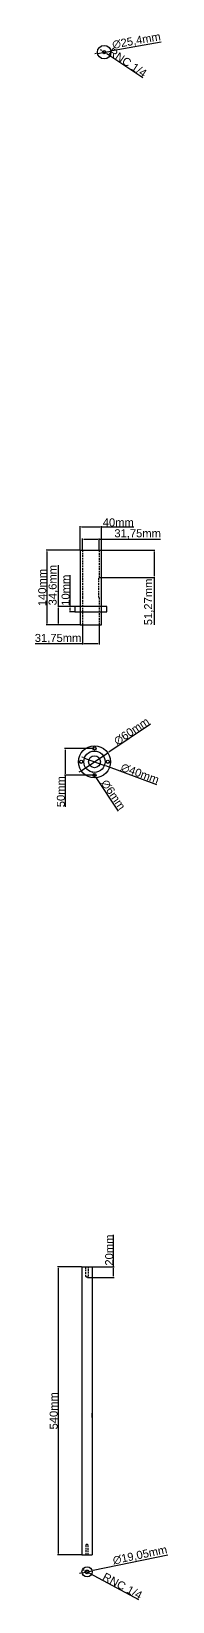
# Model space of a CAD drawing. Header units: centimetres. Extents: x -4347 to 28631, y 41590 to 109107.
# Drawn here: x 27992 to 28246, y 57856 to 60800 of the extents above; entities that cross this region are included whole.
import ezdxf

# ---------------------------------------------------------------- set-up
doc = ezdxf.new("R2010")
doc.units = ezdxf.units.CM
doc.header["$LTSCALE"] = 0.5
doc.linetypes.add('DASHED2', pattern=[9.525, 6.35, -3.175])
doc.styles.get("Standard").update_dxf_attribs({"font": 'arial.ttf'})
doc.dimstyles.new('ISO-25', dxfattribs={"dimtxt": 15, "dimasz": 2.5, "dimexe": 1.25, "dimexo": 0.625, "dimtad": 1, "dimtxsty": 'Standard', "dimcen": 2.5, "dimclrd": 1, "dimclre": 1, "dimadec": 0, "dimazin": 0, "dimtfac": 1, "dimtmove": 0, "dimatfit": 3, "dimfxl": 1, "dimarcsym": 0})

# ---------------------------------------------------------------- blocks, each defined once
blk = doc.blocks.new('*D209')
at = {"color": 1, "lineweight": -2, "transparency": 16777216}
for p, q in [((28230.3, 60779.8), (28138.2, 60763.6)), ((28108.2, 60758.3), (28105.8, 60757.8)), ((28110.7, 60758.7), (28135.7, 60763.1))]:
    blk.add_line(p, q, dxfattribs=at)
at = {"color": 1, "transparency": 16777216}
for points in [[(28138.1, 60764), (28138.2, 60763.1), (28135.7, 60763.1)], [(28108.2, 60758.7), (28108.3, 60757.9), (28110.7, 60758.7)]]:
    blk.add_solid(points, dxfattribs=at)
at = {"layer": 'Defpoints', "color": 0, "transparency": 16777216}
for p in [(28110.7, 60758.7), (28135.7, 60763.1)]:
    blk.add_point(p, dxfattribs=at)
at = {"color": 0, "transparency": 16777216, "insert": (28183.7, 60781.6), "char_height": 15, "attachment_point": 5, "rotation": 10.0101}
blk.add_mtext('∅25,4mm', dxfattribs=at)
blk = doc.blocks.new('*D210')
at = {"color": 1, "lineweight": -2, "transparency": 16777216}
for p, q in [((28118.6, 60764), (28116.5, 60765.4)), ((28120.7, 60762.6), (28125.7, 60759.2)), ((28195.5, 60712.6), (28127.8, 60757.9))]:
    blk.add_line(p, q, dxfattribs=at)
at = {"color": 1, "transparency": 16777216}
for points in [[(28118.9, 60764.3), (28118.4, 60763.6), (28120.7, 60762.6)], [(28128, 60758.2), (28127.5, 60757.5), (28125.7, 60759.2)]]:
    blk.add_solid(points, dxfattribs=at)
at = {"layer": 'Defpoints', "color": 0, "transparency": 16777216}
for p in [(28120.7, 60762.6), (28125.7, 60759.2)]:
    blk.add_point(p, dxfattribs=at)
at = {"color": 0, "transparency": 16777216, "insert": (28167.3, 60741.5), "char_height": 15, "attachment_point": 5, "rotation": 326.2636}
blk.add_mtext('RNC 1/4', dxfattribs=at)
blk = doc.blocks.new('*D213')
at = {"color": 1, "lineweight": -2, "transparency": 16777216}
for p, q in [((28078.1, 59827.8), (28078.1, 59872.1)), ((28080.6, 59870.9), (28115.6, 59870.9)), ((28118.1, 59827.8), (28118.1, 59872.1)), ((28118.1, 59870.9), (28178.5, 59870.9))]:
    blk.add_line(p, q, dxfattribs=at)
at = {"color": 1, "transparency": 16777216}
for points in [[(28080.6, 59871.3), (28080.6, 59870.5), (28078.1, 59870.9)], [(28115.6, 59871.3), (28115.6, 59870.5), (28118.1, 59870.9)]]:
    blk.add_solid(points, dxfattribs=at)
at = {"layer": 'Defpoints', "color": 0, "transparency": 16777216}
for p in [(28118.1, 59870.9), (28078.1, 59827.1), (28118.1, 59827.1)]:
    blk.add_point(p, dxfattribs=at)
at = {"color": 0, "transparency": 16777216, "insert": (28149.6, 59879.2), "char_height": 15, "attachment_point": 5}
blk.add_mtext('40mm', dxfattribs=at)
blk = doc.blocks.new('*D214')
at = {"color": 1, "lineweight": -2, "transparency": 16777216}
for p, q in [((28082.3, 59827.8), (28082.3, 59849.1)), ((28084.8, 59847.9), (28111.5, 59847.9)), ((28114, 59827.8), (28114, 59849.1)), ((28114, 59847.9), (28229, 59847.9))]:
    blk.add_line(p, q, dxfattribs=at)
at = {"color": 1, "transparency": 16777216}
for points in [[(28084.8, 59848.3), (28084.8, 59847.5), (28082.3, 59847.9)], [(28111.5, 59848.3), (28111.5, 59847.5), (28114, 59847.9)]]:
    blk.add_solid(points, dxfattribs=at)
at = {"layer": 'Defpoints', "color": 0, "transparency": 16777216}
for p in [(28082.3, 59827.1), (28114, 59847.9), (28114, 59827.1)]:
    blk.add_point(p, dxfattribs=at)
at = {"color": 0, "transparency": 16777216, "insert": (28185.9, 59857.5), "char_height": 15, "attachment_point": 5}
blk.add_mtext('31,75mm', dxfattribs=at)
blk = doc.blocks.new('*D215')
at = {"color": 1, "lineweight": -2, "transparency": 16777216}
for p, q in [((28118.8, 59827.1), (28217.9, 59827.1)), ((28216.6, 59824.6), (28216.6, 59778.4)), ((28114.6, 59775.9), (28217.9, 59775.9)), ((28216.6, 59775.9), (28216.6, 59687))]:
    blk.add_line(p, q, dxfattribs=at)
at = {"color": 1, "transparency": 16777216}
for points in [[(28216.2, 59824.6), (28217, 59824.6), (28216.6, 59827.1)], [(28216.2, 59778.4), (28217, 59778.4), (28216.6, 59775.9)]]:
    blk.add_solid(points, dxfattribs=at)
at = {"layer": 'Defpoints', "color": 0, "transparency": 16777216}
for p in [(28118.1, 59827.1), (28114, 59775.9), (28216.6, 59775.9)]:
    blk.add_point(p, dxfattribs=at)
at = {"color": 0, "transparency": 16777216, "insert": (28207, 59730.2), "char_height": 15, "attachment_point": 5, "rotation": 90}
blk.add_mtext('51,27mm', dxfattribs=at)
blk = doc.blocks.new('*D216')
at = {"color": 1, "lineweight": -2, "transparency": 16777216}
for p, q in [((28077.5, 59827.1), (28014, 59827.1)), ((28015.3, 59824.6), (28015.3, 59689.6)), ((28077.5, 59687.1), (28014, 59687.1))]:
    blk.add_line(p, q, dxfattribs=at)
at = {"color": 1, "transparency": 16777216}
for points in [[(28014.9, 59824.6), (28015.7, 59824.6), (28015.3, 59827.1)], [(28014.9, 59689.6), (28015.7, 59689.6), (28015.3, 59687.1)]]:
    blk.add_solid(points, dxfattribs=at)
at = {"layer": 'Defpoints', "color": 0, "transparency": 16777216}
for p in [(28078.1, 59827.1), (28015.3, 59687.1), (28078.1, 59687.1)]:
    blk.add_point(p, dxfattribs=at)
at = {"color": 0, "transparency": 16777216, "insert": (28007, 59757.1), "char_height": 15, "attachment_point": 5, "rotation": 90}
blk.add_mtext('140mm', dxfattribs=at)
blk = doc.blocks.new('*D219')
at = {"color": 1, "lineweight": -2, "transparency": 16777216}
for p, q in [((28037.3, 59721.7), (28037.3, 59798.9)), ((28067.5, 59721.7), (28036.1, 59721.7)), ((28037.3, 59689.6), (28037.3, 59719.2)), ((28077.5, 59687.1), (28036.1, 59687.1))]:
    blk.add_line(p, q, dxfattribs=at)
at = {"color": 1, "transparency": 16777216}
for points in [[(28036.9, 59719.2), (28037.8, 59719.2), (28037.3, 59721.7)], [(28036.9, 59689.6), (28037.8, 59689.6), (28037.3, 59687.1)]]:
    blk.add_solid(points, dxfattribs=at)
at = {"layer": 'Defpoints', "color": 0, "transparency": 16777216}
for p in [(28037.3, 59721.7), (28068.1, 59721.7), (28078.1, 59687.1)]:
    blk.add_point(p, dxfattribs=at)
at = {"color": 0, "transparency": 16777216, "insert": (28027.7, 59761.6), "char_height": 15, "attachment_point": 5, "rotation": 90}
blk.add_mtext('34,6mm', dxfattribs=at)
blk = doc.blocks.new('*D220')
at = {"color": 1, "lineweight": -2, "transparency": 16777216}
for p, q in [((28059, 59721.7), (28059, 59780.1)), ((28067.5, 59721.7), (28057.8, 59721.7)), ((28067.5, 59711.7), (28057.8, 59711.7)), ((28059, 59714.2), (28059, 59719.2))]:
    blk.add_line(p, q, dxfattribs=at)
at = {"color": 1, "transparency": 16777216}
for points in [[(28058.6, 59719.2), (28059.5, 59719.2), (28059, 59721.7)], [(28058.6, 59714.2), (28059.5, 59714.2), (28059, 59711.7)]]:
    blk.add_solid(points, dxfattribs=at)
at = {"layer": 'Defpoints', "color": 0, "transparency": 16777216}
for p in [(28059, 59721.7), (28068.1, 59721.7), (28068.1, 59711.7)]:
    blk.add_point(p, dxfattribs=at)
at = {"color": 0, "transparency": 16777216, "insert": (28050.8, 59752.1), "char_height": 15, "attachment_point": 5, "rotation": 90}
blk.add_mtext('10mm', dxfattribs=at)
blk = doc.blocks.new('*D217')
at = {"color": 1, "lineweight": -2, "transparency": 16777216}
for p, q in [((28082.3, 59686.5), (28082.3, 59650.4)), ((28114, 59686.5), (28114, 59650.4)), ((28082.3, 59651.6), (27993.4, 59651.6)), ((28111.5, 59651.6), (28084.8, 59651.6))]:
    blk.add_line(p, q, dxfattribs=at)
at = {"color": 1, "transparency": 16777216}
for points in [[(28084.8, 59652.1), (28084.8, 59651.2), (28082.3, 59651.6)], [(28111.5, 59652.1), (28111.5, 59651.2), (28114, 59651.6)]]:
    blk.add_solid(points, dxfattribs=at)
at = {"layer": 'Defpoints', "color": 0, "transparency": 16777216}
for p in [(28082.3, 59687.1), (28114, 59687.1), (28082.3, 59651.6)]:
    blk.add_point(p, dxfattribs=at)
at = {"color": 0, "transparency": 16777216, "insert": (28036.6, 59661.3), "char_height": 15, "attachment_point": 5}
blk.add_mtext('31,75mm', dxfattribs=at)
blk = doc.blocks.new('*D221')
at = {"color": 1, "lineweight": -2, "transparency": 16777216}
for p, q in [((28209.9, 59500.8), (28131.9, 59448.6)), ((28080, 59413.8), (28129.8, 59447.2)), ((28077.9, 59412.4), (28075.8, 59411))]:
    blk.add_line(p, q, dxfattribs=at)
at = {"color": 1, "transparency": 16777216}
for points in [[(28131.7, 59448.9), (28132.1, 59448.2), (28129.8, 59447.2)], [(28077.7, 59412.7), (28078.1, 59412), (28080, 59413.8)]]:
    blk.add_solid(points, dxfattribs=at)
at = {"layer": 'Defpoints', "color": 0, "transparency": 16777216}
for p in [(28129.8, 59447.2), (28080, 59413.8)]:
    blk.add_point(p, dxfattribs=at)
at = {"color": 0, "transparency": 16777216, "insert": (28174.5, 59487.6), "char_height": 15, "attachment_point": 5, "rotation": 33.8345}
blk.add_mtext('∅60mm', dxfattribs=at)
blk = doc.blocks.new('*D218')
at = {"color": 1, "lineweight": -2, "transparency": 16777216}
for p, q in [((28104.3, 59455.5), (28048.9, 59455.5)), ((28050.2, 59453), (28050.2, 59408)), ((28104.3, 59405.5), (28048.9, 59405.5)), ((28050.2, 59405.5), (28050.2, 59345.7))]:
    blk.add_line(p, q, dxfattribs=at)
at = {"color": 1, "transparency": 16777216}
for points in [[(28049.8, 59453), (28050.6, 59453), (28050.2, 59455.5)], [(28049.8, 59408), (28050.6, 59408), (28050.2, 59405.5)]]:
    blk.add_solid(points, dxfattribs=at)
at = {"layer": 'Defpoints', "color": 0, "transparency": 16777216}
for p in [(28104.9, 59455.5), (28050.2, 59405.5), (28104.9, 59405.5)]:
    blk.add_point(p, dxfattribs=at)
at = {"color": 0, "transparency": 16777216, "insert": (28041.9, 59374.4), "char_height": 15, "attachment_point": 5, "rotation": 90}
blk.add_mtext('50mm', dxfattribs=at)
blk = doc.blocks.new('*D222')
at = {"color": 1, "lineweight": -2, "transparency": 16777216}
for p, q in [((28083.8, 59438.3), (28081.4, 59439.1)), ((28086.1, 59437.4), (28123.7, 59423.6)), ((28221.7, 59387.5), (28126, 59422.7))]:
    blk.add_line(p, q, dxfattribs=at)
at = {"color": 1, "transparency": 16777216}
for points in [[(28083.9, 59438.6), (28083.7, 59437.9), (28086.1, 59437.4)], [(28126.2, 59423.1), (28125.9, 59422.3), (28123.7, 59423.6)]]:
    blk.add_solid(points, dxfattribs=at)
at = {"layer": 'Defpoints', "color": 0, "transparency": 16777216}
for p in [(28086.1, 59437.4), (28123.7, 59423.6)]:
    blk.add_point(p, dxfattribs=at)
at = {"color": 0, "transparency": 16777216, "insert": (28190.2, 59408.4), "char_height": 15, "attachment_point": 5, "rotation": 339.7968}
blk.add_mtext('∅40mm', dxfattribs=at)
blk = doc.blocks.new('*D223')
at = {"color": 1, "lineweight": -2, "transparency": 16777216}
for p, q in [((28101.8, 59410), (28100.5, 59412.1)), ((28103.2, 59408), (28106.6, 59403)), ((28150.1, 59338.1), (28108, 59400.9))]:
    blk.add_line(p, q, dxfattribs=at)
at = {"color": 1, "transparency": 16777216}
for points in [[(28102.2, 59410.3), (28101.5, 59409.8), (28103.2, 59408)], [(28108.3, 59401.1), (28107.6, 59400.7), (28106.6, 59403)]]:
    blk.add_solid(points, dxfattribs=at)
at = {"layer": 'Defpoints', "color": 0, "transparency": 16777216}
for p in [(28103.2, 59408), (28106.6, 59403)]:
    blk.add_point(p, dxfattribs=at)
at = {"color": 0, "transparency": 16777216, "insert": (28140.1, 59368.7), "char_height": 15, "attachment_point": 5, "rotation": 303.8477}
blk.add_mtext('∅6mm', dxfattribs=at)
blk = doc.blocks.new('*D224')
at = {"color": 1, "lineweight": -2, "transparency": 16777216}
for p, q in [((28080.8, 58483.6), (28035.4, 58483.6)), ((28036.7, 58481.1), (28036.7, 57946.1)), ((28080.8, 57943.6), (28035.4, 57943.6))]:
    blk.add_line(p, q, dxfattribs=at)
at = {"color": 1, "transparency": 16777216}
for points in [[(28036.3, 58481.1), (28037.1, 58481.1), (28036.7, 58483.6)], [(28036.3, 57946.1), (28037.1, 57946.1), (28036.7, 57943.6)]]:
    blk.add_solid(points, dxfattribs=at)
at = {"layer": 'Defpoints', "color": 0, "transparency": 16777216}
for p in [(28081.4, 58483.6), (28036.7, 57943.6), (28081.4, 57943.6)]:
    blk.add_point(p, dxfattribs=at)
at = {"color": 0, "transparency": 16777216, "insert": (28028.4, 58213.6), "char_height": 15, "attachment_point": 5, "rotation": 90}
blk.add_mtext('540mm', dxfattribs=at)
blk = doc.blocks.new('*D225')
at = {"color": 1, "lineweight": -2, "transparency": 16777216}
for p, q in [((28140.8, 58483.6), (28140.8, 58543.6)), ((28101.1, 58483.6), (28142, 58483.6)), ((28140.8, 58466.1), (28140.8, 58481.1)), ((28091.6, 58463.6), (28142, 58463.6))]:
    blk.add_line(p, q, dxfattribs=at)
at = {"color": 1, "transparency": 16777216}
for points in [[(28140.4, 58481.1), (28141.2, 58481.1), (28140.8, 58483.6)], [(28140.4, 58466.1), (28141.2, 58466.1), (28140.8, 58463.6)]]:
    blk.add_solid(points, dxfattribs=at)
at = {"layer": 'Defpoints', "color": 0, "transparency": 16777216}
for p in [(28100.5, 58483.6), (28140.8, 58483.6), (28091, 58463.6)]:
    blk.add_point(p, dxfattribs=at)
at = {"color": 0, "transparency": 16777216, "insert": (28132.5, 58514.9), "char_height": 15, "attachment_point": 5, "rotation": 90}
blk.add_mtext('20mm', dxfattribs=at)
blk = doc.blocks.new('*D226')
at = {"color": 1, "lineweight": -2, "transparency": 16777216}
for p, q in [((28242.6, 57943), (28102.7, 57914)), ((28079.2, 57909.1), (28076.7, 57908.6)), ((28081.6, 57909.6), (28100.3, 57913.5))]:
    blk.add_line(p, q, dxfattribs=at)
at = {"color": 1, "transparency": 16777216}
for points in [[(28079.1, 57909.5), (28079.3, 57908.7), (28081.6, 57909.6)], [(28102.7, 57914.4), (28102.8, 57913.6), (28100.3, 57913.5)]]:
    blk.add_solid(points, dxfattribs=at)
at = {"layer": 'Defpoints', "color": 0, "transparency": 16777216}
for p in [(28081.6, 57909.6), (28100.3, 57913.5)]:
    blk.add_point(p, dxfattribs=at)
at = {"color": 0, "transparency": 16777216, "insert": (28190.4, 57942.3), "char_height": 15, "attachment_point": 5, "rotation": 11.7214}
blk.add_mtext('∅19,05mm', dxfattribs=at)
blk = doc.blocks.new('*D227')
at = {"color": 1, "lineweight": -2, "transparency": 16777216}
for p, q in [((28085.7, 57914.4), (28083.5, 57915.6)), ((28087.9, 57913.2), (28094, 57909.9)), ((28188.2, 57859.2), (28096.2, 57908.7))]:
    blk.add_line(p, q, dxfattribs=at)
at = {"color": 1, "transparency": 16777216}
for points in [[(28085.9, 57914.8), (28085.5, 57914), (28087.9, 57913.2)], [(28096.4, 57909.1), (28096, 57908.3), (28094, 57909.9)]]:
    blk.add_solid(points, dxfattribs=at)
at = {"layer": 'Defpoints', "color": 0, "transparency": 16777216}
for p in [(28087.9, 57913.2), (28094, 57909.9)]:
    blk.add_point(p, dxfattribs=at)
at = {"color": 0, "transparency": 16777216, "insert": (28157.4, 57885.3), "char_height": 15, "attachment_point": 5, "rotation": 331.6785}
blk.add_mtext('RNC 1/4', dxfattribs=at)

msp = doc.modelspace()

# ---------------------------------------------------------------- linework, layer by layer
for p, q in [((28078.143, 59827.125), (28078.143, 59687.125)), ((28078.143, 59827.125), (28118.143, 59827.125)), ((28118.143, 59687.125), (28118.143, 59827.125)), ((28128.143, 59721.725), (28068.143, 59721.725)), ((28068.143, 59721.725), (28068.143, 59711.725)), ((28068.143, 59711.725), (28128.143, 59711.725)), ((28128.143, 59711.725), (28128.143, 59721.725)), ((28078.143, 59687.125), (28118.143, 59687.125)), ((28081.44, 58483.622), (28100.482, 58483.622)), ((28081.44, 58483.622), (28081.44, 57943.622)), ((28081.44, 58481.622), (28081.44, 58031.622)), ((28100.482, 58483.622), (28100.482, 57943.622)), ((28090.957, 58463.622), (28088.957, 58465.622)), ((28092.957, 58465.622), (28090.957, 58463.622)), ((28100.482, 58201.222), (28100.482, 58209.222)), ((28081.44, 57943.622), (28100.482, 57943.622)), ((28090.957, 57963.622), (28088.957, 57961.622)), ((28092.957, 57961.622), (28090.957, 57963.622))]:
    msp.add_line(p, q)
at = {"linetype": 'DASHED2'}
for p, q in [((28082.268, 59827.125), (28082.268, 59775.855)), ((28114.018, 59775.855), (28114.018, 59827.125)), ((28082.268, 59775.855), (28083.143, 59775.855)), ((28083.143, 59738.395), (28083.143, 59775.855)), ((28113.143, 59738.395), (28113.143, 59775.855)), ((28113.143, 59775.855), (28114.018, 59775.855)), ((28082.268, 59738.395), (28082.268, 59687.125)), ((28082.268, 59738.395), (28083.143, 59738.395)), ((28113.143, 59738.395), (28114.018, 59738.395)), ((28114.018, 59687.125), (28114.018, 59738.395)), ((28088.957, 58465.622), (28088.957, 58483.622)), ((28092.957, 58483.622), (28092.957, 58465.622)), ((28088.957, 57961.622), (28088.957, 57943.622)), ((28092.957, 57943.622), (28092.957, 57961.622))]:
    msp.add_line(p, q, dxfattribs=at)
for centre, radius in [((28123.194, 60760.916), 12.7), ((28123.194, 60760.916), 3), ((28104.91, 59430.482), 30), ((28104.91, 59430.482), 20), ((28104.91, 59430.482), 11.11), ((28104.91, 59455.482), 3), ((28079.91, 59430.482), 3), ((28129.91, 59430.482), 3), ((28104.91, 59405.482), 3), ((28090.961, 57911.555), 9.525), ((28090.961, 57911.555), 3.5)]:
    msp.add_circle(centre, radius)

# ---------------------------------------------------------------- dimensions: what is measured, and where the dimension line sits
dim = msp.add_diameter_dim_2p(p1=(28110.687, 60758.708), p2=(28135.7, 60763.123), dimstyle='ISO-25', override={"dimpost": 'mm'})
dim.commit()
dim.dimension.update_dxf_attribs({"geometry": '*D209', "text_midpoint": (28183.736, 60781.64)})
dim = msp.add_diameter_dim_2p(p1=(28120.699, 60762.582), p2=(28125.688, 60759.25), text='RNC 1/4', dimstyle='ISO-25', override={"dimpost": 'mm'})
dim.commit()
dim.dimension.update_dxf_attribs({"geometry": '*D210', "text_midpoint": (28167.325, 60741.521)})
for base, p1, p2, picture, middle in [((28118.143, 59870.885), (28078.143, 59827.125), (28118.143, 59827.125), '*D213', (28149.569, 59879.168)), ((28082.268, 59651.649), (28114.018, 59687.125), (28082.268, 59687.125), '*D217', (28036.583, 59661.288))]:
    dim = msp.add_linear_dim(base=base, p1=p1, p2=p2, dimstyle='ISO-25', override={"dimpost": 'mm'})
    dim.commit()
    dim.dimension.update_dxf_attribs({"geometry": picture, "text_midpoint": middle})
dim = msp.add_linear_dim(base=(28114.018, 59847.876), p1=(28082.268, 59827.125), p2=(28114.018, 59827.125), dimstyle='ISO-25', override={"dimpost": 'mm'})
dim.commit()
dim.dimension.update_dxf_attribs({"geometry": '*D214', "text_midpoint": (28185.854, 59847.876), "dimtype": 160})
for base, p1, p2, picture, middle in [((28015.293, 59687.125), (28078.143, 59827.125), (28078.143, 59687.125), '*D216', (28007.009, 59757.125)), ((28216.61, 59775.855), (28118.143, 59827.125), (28114.018, 59775.855), '*D215', (28206.971, 59730.165)), ((28037.334, 59721.725), (28078.143, 59687.125), (28068.143, 59721.725), '*D219', (28027.694, 59761.583)), ((28059.034, 59721.725), (28068.143, 59711.725), (28068.143, 59721.725), '*D220', (28050.751, 59752.144)), ((28050.174, 59405.482), (28104.91, 59455.482), (28104.91, 59405.482), '*D218', (28041.891, 59374.357)), ((28140.795, 58483.622), (28090.957, 58463.622), (28100.482, 58483.622), '*D225', (28132.511, 58514.874)), ((28036.691, 57943.622), (28081.44, 58483.622), (28081.44, 57943.622), '*D224', (28028.408, 58213.622))]:
    dim = msp.add_linear_dim(base=base, p1=p1, p2=p2, angle=90, dimstyle='ISO-25', override={"dimpost": 'mm'})
    dim.commit()
    dim.dimension.update_dxf_attribs({"geometry": picture, "text_midpoint": middle})
for p1, p2, picture, middle in [((28079.99, 59413.778), (28129.829, 59447.186), '*D221', (28179.327, 59480.364)), ((28086.14, 59437.389), (28123.679, 59423.575), '*D222', (28187.176, 59400.209)), ((28103.239, 59407.973), (28106.581, 59402.99), '*D223', (28132.859, 59363.806)), ((28081.634, 57909.62), (28100.287, 57913.49), '*D226', (28192.368, 57932.595))]:
    dim = msp.add_diameter_dim_2p(p1=p1, p2=p2, dimstyle='ISO-25', override={"dimpost": 'mm'})
    dim.commit()
    dim.dimension.update_dxf_attribs({"geometry": picture, "text_midpoint": middle, "dimtype": 163})
dim = msp.add_diameter_dim_2p(p1=(28087.88, 57913.216), p2=(28094.042, 57909.895), text='RNC 1/4', dimstyle='ISO-25', override={"dimpost": 'mm'})
dim.commit()
dim.dimension.update_dxf_attribs({"geometry": '*D227', "text_midpoint": (28153.426, 57877.891), "dimtype": 163})

doc.saveas('drawing.dxf')
